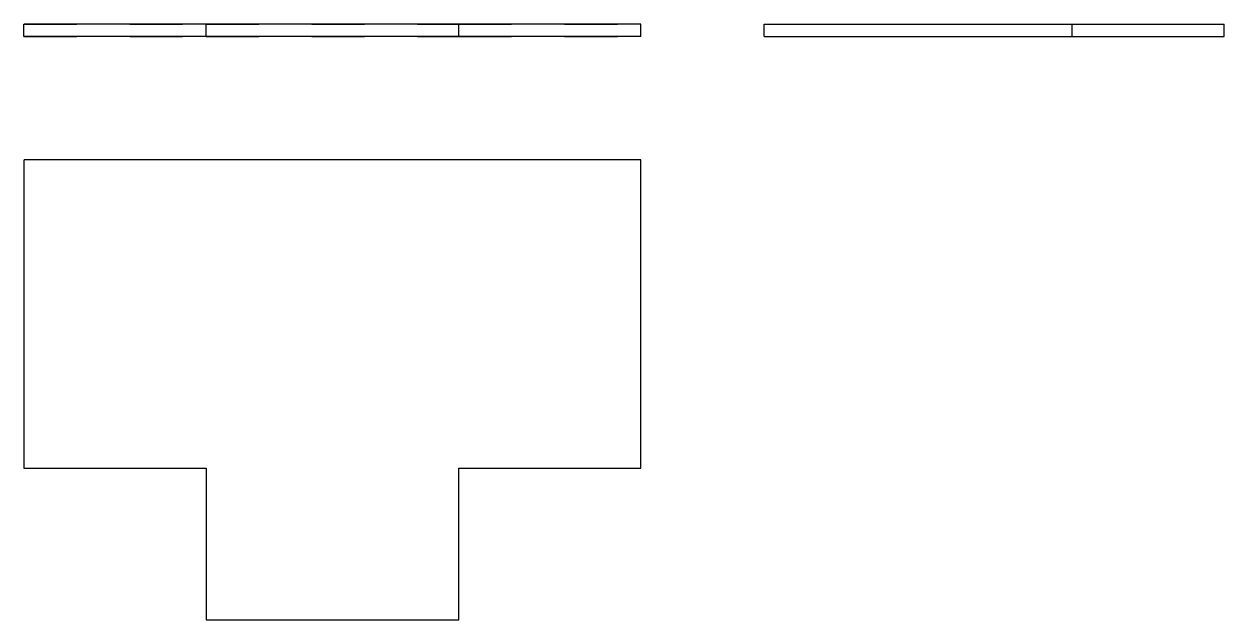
# Model space of a CAD drawing. Extents: x 0 to 2.27, y 0 to 1.13.
import ezdxf

# ---------------------------------------------------------------- set-up
doc = ezdxf.new("R2010")
doc.units = 0
doc.linetypes.add('HIDDEN', pattern=[0.058366, 0.03893, -0.019436])
for name, color, linetype in [('FRONT', 7, 'CONTINUOUS'), ('FRONT_HID', 7, 'HIDDEN'), ('LEFT', 7, 'CONTINUOUS'), ('TOP', 7, 'CONTINUOUS')]:
    doc.layers.add(name, color=color, linetype=linetype)

msp = doc.modelspace()

# ---------------------------------------------------------------- linework, layer by layer
at = {"layer": 'FRONT'}
for p, q in [((1.167308, 1.12734), (0, 1.12734)), ((0, 1.103611), (0, 1.12734)), ((1.167308, 1.103611), (1.167308, 1.12734)), ((1.167308, 1.103611), (0, 1.103611))]:
    msp.add_line(p, q, dxfattribs=at)
at = {"layer": 'FRONT_HID', "linetype": 'HIDDEN'}
for p, q in [((0, 1.12734), (0.344452, 1.12734)), ((0.344452, 1.103611), (0.344452, 1.12734)), ((0.344452, 1.103611), (0.344452, 1.12734)), ((0.344452, 1.12734), (0.822857, 1.12734)), ((0.822857, 1.103611), (0.822857, 1.12734)), ((0.822857, 1.103611), (0.822857, 1.12734)), ((0.822857, 1.12734), (1.167308, 1.12734)), ((0, 1.103611), (0.344452, 1.103611)), ((0.344452, 1.103611), (0.822857, 1.103611)), ((0.822857, 1.103611), (1.167308, 1.103611))]:
    msp.add_line(p, q, dxfattribs=at)
at = {"layer": 'LEFT'}
for p, q in [((1.40077, 1.103611), (1.40077, 1.12734)), ((1.40077, 1.12734), (1.983877, 1.12734)), ((1.983877, 1.103611), (1.983877, 1.12734)), ((1.983877, 1.12734), (2.27092, 1.12734)), ((2.27092, 1.103611), (2.27092, 1.12734)), ((1.40077, 1.103611), (1.983877, 1.103611)), ((1.983877, 1.103611), (2.27092, 1.103611))]:
    msp.add_line(p, q, dxfattribs=at)
at = {"layer": 'TOP'}
for p, q in [((1.167308, 0.87015), (0, 0.87015)), ((0, 0.87015), (0, 0.287043)), ((1.167308, 0.287043), (1.167308, 0.87015)), ((0, 0.287043), (0.344452, 0.287043)), ((0.344452, 0.287043), (0.344452, 0)), ((0.822857, 0), (0.822857, 0.287043)), ((0.822857, 0.287043), (1.167308, 0.287043)), ((0.344452, 0), (0.822857, 0))]:
    msp.add_line(p, q, dxfattribs=at)

doc.saveas('drawing.dxf')
